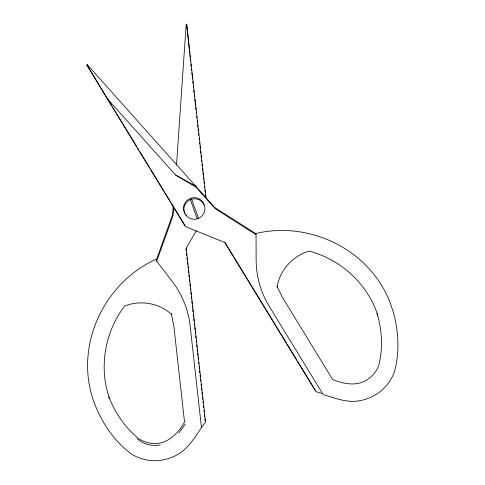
<?xml version="1.0" encoding="UTF-8"?>
<svg xmlns="http://www.w3.org/2000/svg" width="485" height="485" viewBox="0 0 485 485"><rect width="100%" height="100%" fill="white"/><g stroke="black" fill="none" stroke-linecap="round" stroke-linejoin="round"><path stroke-width="0.73" d="M173.212 205.785L172.605 214.643L156.291 260.16L156.697 261.245L172.042 281.185A95.939 92.799 -20.6 0 1 190.168 326.108L201.487 427.782M173.624 206.871L173.012 215.728L156.697 261.245M176.498 165.1L186.185 24.305L186.689 24.25L206.028 197.825M277.129 287.041C279.693 270.175 292.837 255.807 309.145 251.115C340.84 259.445 367.6 283.937 377.773 315.214L377.039 313.262C381.974 330.049 383.138 348.115 378.84 365.163A28.009 27.093 -20.6 0 1 366.599 380.028C356.233 386.642 343.422 383.756 332.728 379.652L282.506 297.475L276.911 286.35M196.31 230.733L186.204 248.181L205.561 422.059C196.874 433.16 190.508 447 177.91 454.378C170.762 458.537 162.572 460.756 154.297 460.75C146.124 460.568 138.067 458.204 131.144 453.845C114.49 441.368 102.396 423.575 94.83 404.32L94.096 402.368C73.708 347.169 103.117 283.349 155.964 259.293M178.935 432.972L185.276 424.048M87.33 64.699L86.954 65.123L107.106 98.485L185.373 226.562L224.755 242.494L315.911 391.662L322.628 393.668L269.327 306.447A95.939 92.799 -20.6 0 1 256.135 259.827L256.044 234.637L255.637 233.552L214.897 207.671L87.33 64.699L86.954 65.123M190.326 199.499L191.611 199.189A10.567 10.221 -20.6 0 1 204.112 204.809A10.567 10.221 -20.6 0 1 199.753 217.759L197.225 218.856A10.567 10.221 -20.6 0 1 184.724 213.236A10.567 10.221 -20.6 0 1 189.083 200.293L190.326 199.499L197.225 218.856M160.171 444.933L158.771 445.206A28.009 27.093 -20.6 0 1 140.013 441.017L136.994 438.743M255.637 233.552C312.043 219.966 374.39 252.285 392.038 308.369L392.771 310.321C398.591 330.2 399.931 351.686 394.426 371.777C391.631 379.482 386.721 386.315 380.379 391.492C373.862 396.584 366.042 399.882 357.845 401.004C345.787 402.726 334.292 397.773 322.955 394.535M186.185 24.305L186.719 24.329M195.94 186.228L175.564 175.006L107.106 98.485M175.564 175.006L196.116 187.252L215.304 208.756L256.044 234.637M171.86 314.71C159.504 302.967 140.317 299.736 124.596 306.077C104.699 332.164 98.546 367.939 109.671 398.937L108.931 396.985C115.309 413.262 125.445 428.249 139.28 439.064C143.705 441.853 148.865 443.369 154.097 443.484C167.871 444.054 178.274 433.214 184.542 422.095L173.879 326.302L171.308 313.419M224.743 242.057L233.424 256.262M234.213 257.553L279.99 332.461M280.779 333.753L286.302 342.792M287.09 344.083L296.959 360.228M297.748 361.519L315.505 390.577M86.924 65.045L111.726 105.639M112.514 106.924L116.06 112.726M116.849 114.011L122.359 123.032M123.148 124.324L136.928 146.87M137.716 148.161L138.898 150.095M139.686 151.381L149.525 167.489M150.314 168.78L164.1 191.333M164.882 192.618L170.399 201.639M171.187 202.93L184.967 225.476M191.533 198.977L198.486 218.305M190.841 63.965L191.09 66.215M191.345 68.464L191.593 70.713M191.842 72.968L192.096 75.217M192.26 76.721L192.515 78.97M192.763 81.219L193.012 83.468M193.266 85.724L193.515 87.973M193.764 90.222L194.018 92.471M194.267 94.727L194.515 96.976M194.764 99.225L195.018 101.474M195.182 102.978L195.437 105.227M195.685 107.476L195.934 109.731M196.189 111.98L196.352 113.478M196.686 116.479L196.855 117.982M197.189 120.983L197.359 122.481M197.607 124.736L197.856 126.985M198.11 129.234L198.359 131.483M198.607 133.739L198.777 135.236M199.111 138.237L199.274 139.741M199.608 142.742L199.778 144.239M200.026 146.488L200.281 148.743M200.529 150.993L200.778 153.242M201.032 155.491L201.281 157.746M201.53 159.995L201.699 161.493M202.033 164.494L202.196 165.997M202.451 168.246L202.7 170.496M202.948 172.751L203.203 175M203.451 177.249L203.7 179.498M203.955 181.754L204.118 183.251M204.452 186.252L204.621 187.756M204.87 190.005L205.125 192.254M205.373 194.509L205.622 196.758M185.961 248.599L186.216 250.86M186.464 253.115L186.719 255.377M186.967 257.632L187.222 259.893M187.471 262.149L187.725 264.41M187.974 266.665L188.144 268.169M188.392 270.43L188.647 272.685M188.895 274.946L189.15 277.202M189.399 279.463L189.647 281.718M189.902 283.98L190.15 286.235M190.405 288.496L190.575 290M190.823 292.261L191.072 294.516M191.326 296.778L191.575 299.033M191.83 301.294L192.078 303.549M192.333 305.805L192.581 308.066M192.751 309.569L193 311.831M193.254 314.086L193.503 316.347M193.757 318.603L194.006 320.864M194.261 323.119L194.509 325.38M194.764 327.636L195.012 329.897M195.182 331.4L195.431 333.662M195.685 335.917L195.934 338.172M196.189 340.434L196.437 342.689M196.686 344.95L196.94 347.205M197.189 349.467L197.444 351.722M197.607 353.232L197.862 355.487M198.11 357.748L198.28 359.252M198.614 362.265L198.783 363.768M199.117 366.781L199.286 368.285M199.535 370.54L199.79 372.801M200.038 375.057L200.293 377.318M200.541 379.573L200.711 381.083M201.045 384.09L201.214 385.599M201.548 388.606L201.718 390.116M201.966 392.371L202.221 394.632M202.469 396.888L202.724 399.149M202.972 401.404L203.142 402.908M203.476 405.921L203.645 407.424M203.979 410.437L204.149 411.941M204.397 414.202L204.646 416.457M204.9 418.719L205.149 420.974M186.689 24.25L189.259 48.973M189.417 50.476L189.726 53.471M189.884 54.969L190.12 57.218M190.35 59.467L190.508 60.964M186.628 215.413A10.567 10.221 -20.6 0 1 185.713 214.431M184.937 213.333A10.567 10.221 -20.6 0 1 188.671 199.208L191.205 198.104A10.567 10.221 -20.6 0 1 204.155 204.985"/></g></svg>
